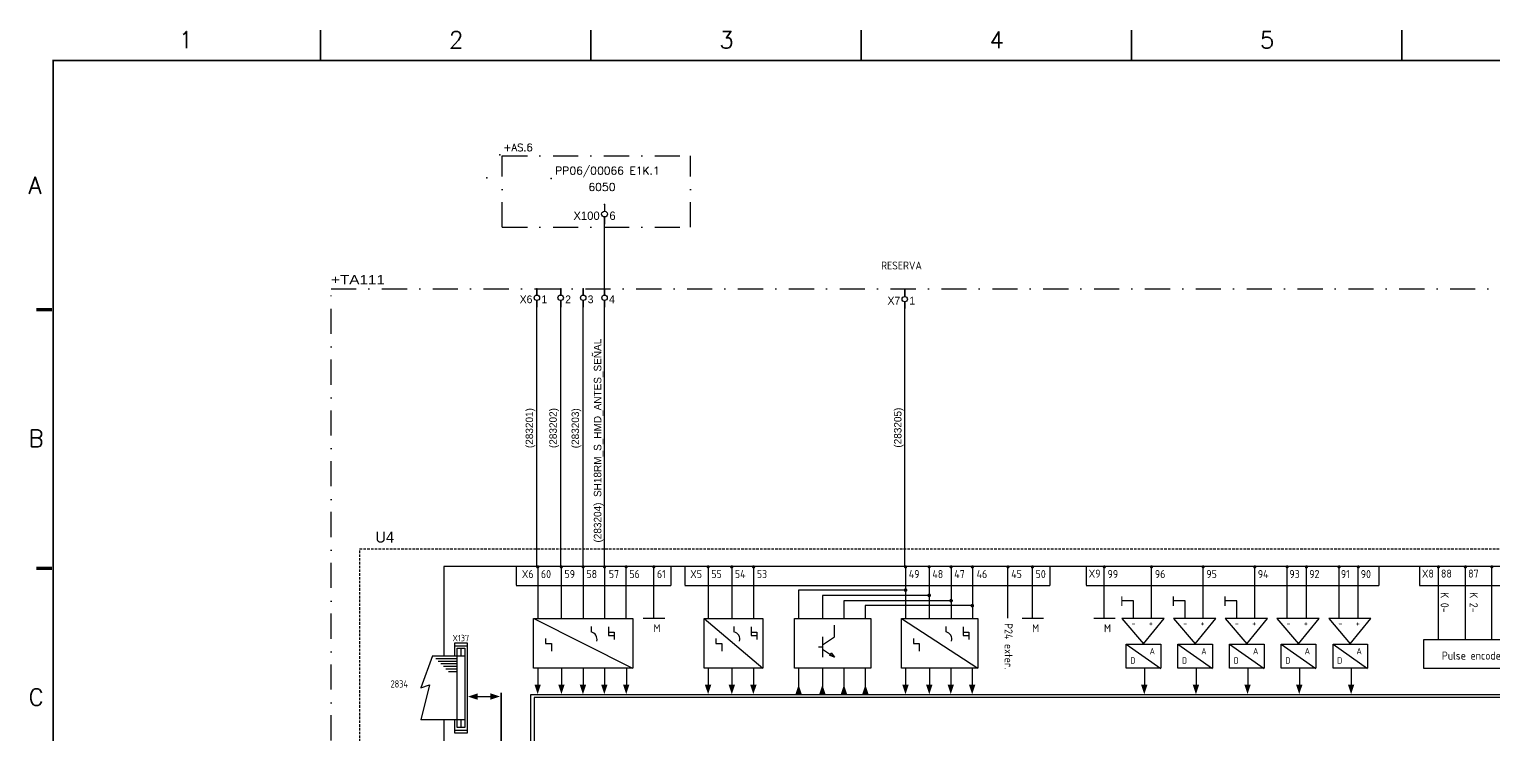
# Model space of a CAD drawing. Header units: millimetres. Extents: x 6305 to 6742, y 670 to 987.
# Drawn here: x 6305 to 6595.8, y 846.7 to 986.9 of the extents above; entities that cross this region are included whole.
import ezdxf
from ezdxf.enums import TextEntityAlignment as Align

# ---------------------------------------------------------------- set-up
doc = ezdxf.new("R2010")
doc.units = ezdxf.units.MM
for name, pattern in [('DASHDOT', [1, 0.5, -0.25, 0, -0.25]), ('DASHED', [0.75, 0.5, -0.25]), ('LTY1', [0])]:
    doc.linetypes.add(name, pattern=pattern)
for name, color, linetype in [('1', 7, 'Continuous'), ('10', 5, 'Continuous'), ('2', 7, 'Continuous'), ('3', 8, 'Continuous'), ('8', 1, 'Continuous'), ('9', 6, 'Continuous'), ('ATRIBUTOS', 6, 'Continuous'), ('DIBUJO', 7, 'Continuous'), ('NODE', 7, 'Continuous')]:
    doc.layers.add(name, color=color, linetype=linetype)
doc.styles.add('DIN', font='DIN.shx', dxfattribs={"width": 0.85})
doc.styles.add('HELVETICA', font='HELV.SHX')
doc.styles.add('ISO', font='ISO')
doc.styles.add('ROMANS', font='romans.shx', dxfattribs={"height": 1})

# ---------------------------------------------------------------- blocks, each defined once
blk = doc.blocks.new('ITEM')
at = {"layer": 'ATRIBUTOS', "style": 'HELVETICA', "width": 1.2}
blk.add_attdef('ITEM', (0, 1.25), '', height=2.5, dxfattribs=at)
blk = doc.blocks.new('NOD', base_point=(237.5, 170))
at = {"layer": 'NODE'}
blk.add_point((237.5, 170), dxfattribs=at)
blk = doc.blocks.new('$$PLD12C')
for p, q in [((0, 2.5), (0, 0.75)), ((0, -0.75), (0, -2.5))]:
    blk.add_line(p, q)
at = {"layer": '2'}
blk.add_circle((0, 0), 0.75, dxfattribs=at)
for p in [(0, 2.5), (0, -2.5)]:
    blk.add_blockref('NOD', p, dxfattribs=at)
at = {"layer": '8'}
blk.add_attdef('*A', (1.25, -1.5), '', height=2.15, dxfattribs=at)
at = {"layer": '9'}
blk.add_attdef('ID', text='', height=2.15, dxfattribs=at).set_placement((-1.25, -1.5), align=Align.RIGHT)
blk = doc.blocks.new('newcajec')
at = {"layer": '1'}
for points in [[(47.5, 272.5, 0.3, 0.3, 0), (47.5, 277.91, 0.3, 0.3, 0)], [(95.5, 272.5, 0.3, 0.3, 0), (95.5, 277.91, 0.3, 0.3, 0)], [(143.5, 272.5, 0.3, 0.3, 0), (143.5, 277.91, 0.3, 0.3, 0)], [(191.5, 272.5, 0.3, 0.3, 0), (191.5, 277.91, 0.3, 0.3, 0)], [(239.5, 272.5, 0.3, 0.3, 0), (239.5, 277.91, 0.3, 0.3, 0)], [(-2.99, 228.23, 0.6, 0.6, 0), (-0.18, 228.23, 0.6, 0.6, 0)], [(-2.99, 182.23, 0.6, 0.6, 0), (-0.18, 182.23, 0.6, 0.6, 0)]]:
    blk.add_lwpolyline(points, format="xyseb", dxfattribs=at)
at = {"layer": '1', "const_width": 0.3}
blk.add_lwpolyline([(0, 0), (0, 272.5), (383, 272.5), (383, 0)], close=True, dxfattribs=at)
at = {"layer": '1', "style": 'ROMANS'}
for s, p in [('1', (22.29, 274.68)), ('2', (70.29, 274.68)), ('3', (118.29, 274.68)), ('4', (166.29, 274.68)), ('5', (214.29, 274.68)), ('A', (-4.37, 248.84)), ('B', (-4.37, 203.84)), ('C', (-4.37, 157.84))]:
    blk.add_text(s, height=3, dxfattribs=at).set_placement(p)
at = {"layer": '10', "style": 'ROMANS'}
for tag, p in [('REV41', (3.5, 18.74)), ('REV43', (77.7, 18.74)), ('REV31', (3.5, 14.58)), ('REV33', (77.7, 14.58)), ('REV21', (3.5, 10.42)), ('REV23', (77.7, 10.42)), ('REV11', (3.5, 6.27)), ('REV13', (77.7, 6.27))]:
    blk.add_attdef(tag, text='', height=2.5, dxfattribs=at).set_placement(p, align=Align.MIDDLE)
for tag, p, height in [('REV42', (8, 17.49), 2.5), ('SHEETNAME1', (100.5, 15.83), 2.5), ('DOCUMENTTYPE', (216.43, 16.8), 2.5), ('NOTA', (305.32, 15.8), 3), ('REV32', (8, 13.33), 2.5), ('DESIGNCHECK', (180.74, 14.83), 2.5), ('SHEETNAME2', (100.5, 11.67), 2.5), ('OBJECT', (216.43, 12.4), 2.5), ('REV22', (8, 9.17), 2.5), ('CUSTOMER', (216.43, 8.08), 2.5), ('ORDER', (305.32, 7.3), 4.5), ('SHEETNAME3', (100.5, 7.51), 2.5), ('DRAWINGCHECK', (180.53, 7.71), 2.5), ('REV12', (8, 5.01), 2.5), ('SHEETNAME4', (100.5, 3.35), 2.5), ('DOCUMENT_ID', (305.32, 0.93), 4.4), ('USER', (180.63, 0.71), 2.5), ('DEPARTMENT', (271.93, 1.05), 2.5)]:
    blk.add_attdef(tag, p, '', height=height, dxfattribs=at)
for tag, width, p, p2 in [('REV44', 1.221199, (84.53, 17.49), (98.48, 17.49)), ('REV34', 1.221199, (84.53, 13.33), (98.48, 13.33)), ('REV24', 1.221199, (84.53, 9.17), (98.48, 9.17)), ('REV14', 1.221199, (84.53, 5.01), (98.48, 5.01)), ('CREATED2', 7.039915, (282.71, 1.05), (301.14, 1.05))]:
    blk.add_attdef(tag, text='', height=2.5, dxfattribs=dict(at, width=width)).set_placement(p, p2, align=Align.FIT)
for tag, p in [('SHEET', (382, 7.43)), ('NEXTSHEET', (382, 0.5))]:
    blk.add_attdef(tag, text='', height=2.5, dxfattribs=at).set_placement(p, align=Align.RIGHT)
blk = doc.blocks.new('PAGINA')
at = {"layer": '2'}
blk.add_blockref('NOD', (-1, -1), dxfattribs=at)
at = {"layer": '8', "style": 'ROMANS'}
blk.add_attdef('NPA', (0, -4.325), '', height=2, dxfattribs=at)
at = {"layer": '9', "style": 'ROMANS'}
blk.add_attdef('NP', (0, 0), '', height=2, dxfattribs=at)

msp = doc.modelspace()

# ---------------------------------------------------------------- linework, layer by layer
at = {"linetype": 'DASHED'}
for p, q in [((6370.6, 883.64), (6695.22, 883.64)), ((6370.6, 804.79), (6370.6, 883.64))]:
    msp.add_line(p, q, dxfattribs=at)
for p, q in [((6679.22, 880.15), (6387.3, 880.15)), ((6405.95, 880.05), (6405.95, 869.88)), ((6410.64, 880.05), (6410.64, 869.88)), ((6414.98, 880.05), (6414.98, 869.88)), ((6419.22, 880.05), (6419.22, 869.88)), ((6423.52, 869.86), (6423.52, 880.05)), ((6428.99, 869.86), (6428.99, 880.05)), ((6439.79, 880.05), (6439.79, 869.88)), ((6444.47, 880.05), (6444.47, 869.88)), ((6448.82, 880.05), (6448.82, 869.88)), ((6478.99, 880.05), (6478.99, 869.88)), ((6483.67, 880.05), (6483.67, 869.88)), ((6488.02, 880.05), (6488.02, 869.88)), ((6492.26, 880.05), (6492.26, 869.88)), ((6499.33, 869.86), (6499.33, 880.05)), ((6504.18, 869.86), (6504.18, 880.05)), ((6518.45, 869.86), (6518.45, 880.05)), ((6527.82, 869.86), (6527.82, 880.05)), ((6538.08, 869.86), (6538.08, 880.05)), ((6548.33, 869.86), (6548.33, 880.05)), ((6554.76, 869.86), (6554.76, 880.05)), ((6558.59, 869.86), (6558.59, 880.05)), ((6565.06, 869.86), (6565.06, 880.05)), ((6568.89, 869.86), (6568.89, 880.05)), ((6584.8, 865.78), (6584.8, 880.05)), ((6590.2, 865.78), (6590.2, 880.05)), ((6595.42, 865.78), (6595.42, 880.05)), ((6457.76, 875.4), (6457.76, 869.88)), ((6462.48, 874.37), (6462.48, 869.88)), ((6466.75, 873.31), (6466.75, 869.88)), ((6470.99, 872.36), (6470.99, 869.88)), ((6530.33, 869.76), (6521.94, 869.76)), ((6521.94, 869.76), (6526.21, 864.73)), ((6526.21, 864.73), (6530.33, 869.76)), ((6540.59, 869.76), (6532.2, 869.76)), ((6532.2, 869.76), (6536.47, 864.73)), ((6536.47, 864.73), (6540.59, 869.76)), ((6550.85, 869.76), (6542.46, 869.76)), ((6542.46, 869.76), (6546.73, 864.73)), ((6546.73, 864.73), (6550.85, 869.76)), ((6561.11, 869.76), (6552.71, 869.76)), ((6552.71, 869.76), (6556.99, 864.73)), ((6556.99, 864.73), (6561.11, 869.76)), ((6571.4, 869.76), (6563.01, 869.76)), ((6563.01, 869.76), (6567.28, 864.73)), ((6567.28, 864.73), (6571.4, 869.76)), ((6389.45, 864.9), (6389.45, 862.35)), ((6391.99, 864.9), (6389.45, 864.9)), ((6389.45, 864.39), (6391.99, 864.39)), ((6389.95, 848.11), (6389.95, 863.88)), ((6389.95, 863.88), (6391.48, 863.88)), ((6391.48, 863.88), (6391.48, 848.11)), ((6391.99, 847.09), (6391.99, 864.9)), ((6385.08, 862.36), (6391.5, 862.36)), ((6389.96, 861.76), (6385.7, 861.76)), ((6389.92, 861.25), (6386.21, 861.25)), ((6389.88, 860.75), (6386.72, 860.75)), ((6389.84, 860.24), (6387.23, 860.24)), ((6389.8, 859.73), (6387.73, 859.73)), ((6389.76, 859.22), (6388.24, 859.22)), ((6405.96, 859.87), (6405.96, 856.11)), ((6410.69, 859.87), (6410.69, 856.11)), ((6414.96, 859.87), (6414.96, 856.11)), ((6419.2, 859.87), (6419.2, 856.11)), ((6423.56, 859.87), (6423.56, 856.11)), ((6439.8, 859.87), (6439.8, 856.11)), ((6444.52, 859.87), (6444.52, 856.11)), ((6448.79, 859.87), (6448.79, 856.11)), ((6457.76, 859.87), (6457.76, 856.11)), ((6462.48, 859.87), (6462.48, 856.11)), ((6466.75, 859.87), (6466.75, 856.11)), ((6470.99, 859.87), (6470.99, 856.11)), ((6479, 859.87), (6479, 856.11)), ((6483.73, 859.87), (6483.73, 856.11)), ((6488, 859.87), (6488, 856.11)), ((6492.24, 859.87), (6492.24, 856.11)), ((6526.41, 859.87), (6526.41, 856.11)), ((6536.67, 859.87), (6536.67, 856.11)), ((6546.93, 859.87), (6546.93, 856.11)), ((6557.19, 859.87), (6557.19, 856.11)), ((6567.48, 859.87), (6567.48, 856.11)), ((6382.74, 849.69), (6391.5, 849.69)), ((6389.45, 849.64), (6389.45, 847.09)), ((6389.45, 847.6), (6391.99, 847.6)), ((6389.45, 847.09), (6391.99, 847.09)), ((6391.48, 848.11), (6389.95, 848.11))]:
    msp.add_line(p, q)
at = {"color": 3}
for p, q in [((6401.67, 880.05), (6401.67, 876.42)), ((6432.39, 880.05), (6432.39, 876.37)), ((6435.15, 880.05), (6435.15, 876.42)), ((6507.65, 880.05), (6507.65, 876.37)), ((6514.83, 880.05), (6514.83, 876.42)), ((6572.93, 880.05), (6572.93, 876.37)), ((6581.05, 880.05), (6581.05, 876.37)), ((6401.67, 876.37), (6426.91, 876.37)), ((6426.45, 876.37), (6432.39, 876.37)), ((6435.15, 876.37), (6453.55, 876.37)), ((6450.12, 876.37), (6496.4, 876.37)), ((6494.18, 876.37), (6503.5, 876.37)), ((6502.57, 876.37), (6507.65, 876.37)), ((6514.83, 876.37), (6545.26, 876.37)), ((6543.04, 876.37), (6552.36, 876.37)), ((6551.43, 876.37), (6572.93, 876.37)), ((6581.05, 876.37), (6598.59, 876.37)), ((6404.61, 854.7), (6652.65, 854.7)), ((6404.61, 835.78), (6404.61, 854.7)), ((6652.01, 854.07), (6405.25, 854.07)), ((6405.25, 854.07), (6405.25, 836.41))]:
    msp.add_line(p, q, dxfattribs=at)
at = {"linetype": 'LTY1'}
for p, q in [((6464.89, 866.12), (6464.89, 868.47)), ((6462.5, 864.11), (6461.71, 864.11)), ((6462.5, 866.12), (6462.5, 862.14)), ((6462.5, 864.53), (6464.89, 866.12)), ((6462.5, 863.73), (6464.89, 862.14)), ((6463.93, 862.46), (6464.25, 862.94)), ((6464.89, 862.14), (6463.93, 862.46)), ((6464.25, 862.94), (6464.89, 862.14))]:
    msp.add_line(p, q, dxfattribs=at)
at = {"linetype": 'Continuous'}
for p, q in [((6385.08, 862.36), (6382.77, 856)), ((6384.47, 856.63), (6382.77, 849.62)), ((6382.77, 856), (6384.47, 856.63))]:
    msp.add_line(p, q, dxfattribs=at)
for points in [[(6405.79, 880.05, 0.318, 0.318, 1), (6406.11, 880.05, 0.318, 0.318, 1)], [(6410.48, 880.05, 0.318, 0.318, 1), (6410.79, 880.05, 0.318, 0.318, 1)], [(6414.82, 880.05, 0.318, 0.318, 1), (6415.14, 880.05, 0.318, 0.318, 1)], [(6419.06, 880.05, 0.318, 0.318, 1), (6419.38, 880.05, 0.318, 0.318, 1)], [(6423.36, 880.05, 0.318, 0.318, 1), (6423.67, 880.05, 0.318, 0.318, 1)], [(6428.84, 880.05, 0.318, 0.318, 1), (6429.15, 880.05, 0.318, 0.318, 1)], [(6439.63, 880.05, 0.318, 0.318, 1), (6439.95, 880.05, 0.318, 0.318, 1)], [(6444.31, 880.05, 0.318, 0.318, 1), (6444.63, 880.05, 0.318, 0.318, 1)], [(6448.66, 880.05, 0.318, 0.318, 1), (6448.98, 880.05, 0.318, 0.318, 1)], [(6478.83, 880.05, 0.318, 0.318, 1), (6479.15, 880.05, 0.318, 0.318, 1)], [(6483.52, 880.05, 0.318, 0.318, 1), (6483.83, 880.05, 0.318, 0.318, 1)], [(6487.86, 880.05, 0.318, 0.318, 1), (6488.18, 880.05, 0.318, 0.318, 1)], [(6492.1, 880.05, 0.318, 0.318, 1), (6492.42, 880.05, 0.318, 0.318, 1)], [(6499.17, 880.05, 0.318, 0.318, 1), (6499.49, 880.05, 0.318, 0.318, 1)], [(6504.02, 880.05, 0.318, 0.318, 1), (6504.34, 880.05, 0.318, 0.318, 1)], [(6518.3, 880.05, 0.318, 0.318, 1), (6518.61, 880.05, 0.318, 0.318, 1)], [(6527.66, 880.05, 0.318, 0.318, 1), (6527.98, 880.05, 0.318, 0.318, 1)], [(6537.92, 880.05, 0.318, 0.318, 1), (6538.23, 880.05, 0.318, 0.318, 1)], [(6548.17, 880.05, 0.318, 0.318, 1), (6548.49, 880.05, 0.318, 0.318, 1)], [(6554.6, 880.05, 0.318, 0.318, 1), (6554.92, 880.05, 0.318, 0.318, 1)], [(6558.43, 880.05, 0.318, 0.318, 1), (6558.75, 880.05, 0.318, 0.318, 1)], [(6564.9, 880.05, 0.318, 0.318, 1), (6565.22, 880.05, 0.318, 0.318, 1)], [(6568.73, 880.05, 0.318, 0.318, 1), (6569.05, 880.05, 0.318, 0.318, 1)], [(6584.64, 880.05, 0.318, 0.318, 1), (6584.96, 880.05, 0.318, 0.318, 1)], [(6589.99, 880.05, 0.318, 0.318, 1), (6590.31, 880.05, 0.318, 0.318, 1)], [(6595.24, 880.05, 0.318, 0.318, 1), (6595.56, 880.05, 0.318, 0.318, 1)]]:
    msp.add_lwpolyline(points, format="xyseb", close=True)
for points in [[(6390.72, 863.88, 0.254, 0.254, 0), (6390.72, 862.35, 0.254, 0.254, 0)], [(6392.13, 854.27, 0, 1.27, 0), (6394.04, 854.27, 1.27, 1.27, 0)], [(6398.44, 854.29, 0, 1.27, 0), (6396.53, 854.29, 1.27, 1.27, 0)], [(6398.69, 855.07, 0.318, 0.318, 0), (6398.69, 834.85, 0.318, 0.318, 0)], [(6405.94, 854.74, 0, 1.27, 0), (6405.94, 856.64, 1.27, 1.27, 0)], [(6410.66, 854.74, 0, 1.27, 0), (6410.66, 856.64, 1.27, 1.27, 0)], [(6414.93, 854.74, 0, 1.27, 0), (6414.93, 856.64, 1.27, 1.27, 0)], [(6419.18, 854.74, 0, 1.27, 0), (6419.18, 856.64, 1.27, 1.27, 0)], [(6423.53, 854.74, 0, 1.27, 0), (6423.53, 856.64, 1.27, 1.27, 0)], [(6439.78, 854.74, 0, 1.27, 0), (6439.78, 856.64, 1.27, 1.27, 0)], [(6444.5, 854.74, 0, 1.27, 0), (6444.5, 856.64, 1.27, 1.27, 0)], [(6448.77, 854.74, 0, 1.27, 0), (6448.77, 856.64, 1.27, 1.27, 0)], [(6457.76, 856.64, 0, 1.27, 0), (6457.76, 854.73, 1.27, 1.27, 0)], [(6462.48, 856.64, 0, 1.27, 0), (6462.48, 854.73, 1.27, 1.27, 0)], [(6466.76, 856.64, 0, 1.27, 0), (6466.76, 854.73, 1.27, 1.27, 0)], [(6471.01, 856.64, 0, 1.27, 0), (6471.01, 854.73, 1.27, 1.27, 0)], [(6478.98, 854.74, 0, 1.27, 0), (6478.98, 856.64, 1.27, 1.27, 0)], [(6483.7, 854.74, 0, 1.27, 0), (6483.7, 856.64, 1.27, 1.27, 0)], [(6487.97, 854.74, 0, 1.27, 0), (6487.97, 856.64, 1.27, 1.27, 0)], [(6492.22, 854.74, 0, 1.27, 0), (6492.22, 856.64, 1.27, 1.27, 0)], [(6526.39, 854.74, 0, 1.27, 0), (6526.39, 856.64, 1.27, 1.27, 0)], [(6536.65, 854.74, 0, 1.27, 0), (6536.65, 856.64, 1.27, 1.27, 0)], [(6546.9, 854.74, 0, 1.27, 0), (6546.9, 856.64, 1.27, 1.27, 0)], [(6557.16, 854.74, 0, 1.27, 0), (6557.16, 856.64, 1.27, 1.27, 0)], [(6567.46, 854.74, 0, 1.27, 0), (6567.46, 856.64, 1.27, 1.27, 0)], [(6390.72, 849.64, 0.254, 0.254, 0), (6390.72, 848.11, 0.254, 0.254, 0)]]:
    msp.add_lwpolyline(points, format="xyseb")
at = {"layer": '2', "linetype": 'DASHDOT', "ltscale": 10}
for p, q in [((6398.9, 961.72), (6436.29, 961.72)), ((6398.9, 947.56), (6398.9, 961.72)), ((6436.29, 947.56), (6436.29, 961.72)), ((6398.9, 947.56), (6436.29, 947.56)), ((6364.92, 935.33), (6705.93, 935.33)), ((6364.92, 744.56), (6364.92, 935.33))]:
    msp.add_line(p, q, dxfattribs=at)
at = {"layer": '2'}
for p, q in [((6479.02, 875.4), (6457.76, 875.4)), ((6483.71, 874.37), (6462.48, 874.37)), ((6488, 873.31), (6466.75, 873.31)), ((6492.25, 872.36), (6470.99, 872.36)), ((6524.28, 873.33), (6522, 873.33)), ((6524.28, 869.78), (6524.28, 873.33)), ((6534.54, 873.33), (6532.26, 873.33)), ((6534.54, 869.78), (6534.54, 873.33)), ((6544.8, 873.33), (6542.51, 873.33)), ((6544.8, 869.78), (6544.8, 873.33)), ((6405.15, 869.81), (6424.8, 859.91)), ((6438.98, 869.81), (6450.66, 859.91)), ((6478.19, 869.81), (6493.32, 859.91)), ((6416.55, 868.22), (6416.55, 867.16)), ((6419.98, 868.13), (6419.98, 867.1)), ((6419.98, 867.1), (6419.98, 866.41)), ((6419.98, 867.1), (6421.13, 867.1)), ((6421.13, 867.1), (6421.13, 865.61)), ((6444.88, 868.22), (6444.88, 867.16)), ((6448.31, 868.13), (6448.31, 867.1)), ((6448.31, 867.1), (6448.31, 866.41)), ((6448.31, 867.1), (6449.46, 867.1)), ((6449.46, 867.1), (6449.46, 865.61)), ((6487, 868.22), (6487, 867.16)), ((6490.42, 868.13), (6490.42, 867.1)), ((6490.42, 867.1), (6490.42, 866.41)), ((6490.42, 867.1), (6491.58, 867.1)), ((6491.58, 867.1), (6491.58, 865.61)), ((6407.51, 865.85), (6407.51, 864.83)), ((6407.51, 864.83), (6408.67, 864.83)), ((6408.67, 864.83), (6408.67, 863.33)), ((6419.98, 866.41), (6421.14, 866.41)), ((6441.35, 865.85), (6441.35, 864.83)), ((6441.35, 864.83), (6442.5, 864.83)), ((6442.5, 864.83), (6442.5, 863.33)), ((6448.31, 866.41), (6449.47, 866.41)), ((6480.55, 865.85), (6480.55, 864.83)), ((6480.55, 864.83), (6481.71, 864.83)), ((6481.71, 864.83), (6481.71, 863.33)), ((6490.42, 866.41), (6491.59, 866.41)), ((6522.81, 864.67), (6529.66, 859.88)), ((6533.07, 864.67), (6539.91, 859.88)), ((6543.33, 864.67), (6550.17, 859.88)), ((6553.59, 864.67), (6560.43, 859.88)), ((6563.88, 864.67), (6570.73, 859.88)), ((6394.06, 854.3), (6396.53, 854.3))]:
    msp.add_line(p, q, dxfattribs=at)
at = {"layer": '2', "const_width": 0.325}
for points in [[(6478.8, 875.44, 1), (6479.19, 875.44, 1)], [(6483.48, 874.39, 1), (6483.88, 874.39, 1)], [(6487.84, 873.34, 1), (6488.23, 873.34, 1)], [(6492.05, 872.35, 1), (6492.45, 872.35, 1)]]:
    msp.add_lwpolyline(points, format="xyb", close=True, dxfattribs=at)
at = {"layer": '2', "const_width": 0.217}
for points in [[(6521.91, 874.22), (6521.91, 872.25)], [(6532.16, 874.22), (6532.16, 872.25)], [(6542.42, 874.22), (6542.42, 872.25)], [(6426.89, 869.83), (6431.21, 869.83)], [(6502.08, 869.83), (6506.4, 869.83)], [(6516.35, 869.83), (6520.67, 869.83)]]:
    msp.add_lwpolyline(points, dxfattribs=at)
at = {"layer": '2'}
for points in [[(6405.14, 869.81), (6424.82, 869.81), (6424.82, 859.89), (6405.14, 859.89)], [(6438.98, 869.81), (6450.68, 869.81), (6450.68, 859.89), (6438.98, 859.89)], [(6456.93, 869.81), (6472.09, 869.81), (6472.09, 859.89), (6456.93, 859.89)], [(6478.18, 869.81), (6493.33, 869.81), (6493.33, 859.89), (6478.18, 859.89)], [(6522.81, 864.68), (6529.65, 864.68), (6529.65, 859.89), (6522.81, 859.89)], [(6533.06, 864.68), (6539.91, 864.68), (6539.91, 859.89), (6533.06, 859.89)], [(6543.32, 864.68), (6550.17, 864.68), (6550.17, 859.89), (6543.32, 859.89)], [(6553.58, 864.68), (6560.43, 864.68), (6560.43, 859.89), (6553.58, 859.89)], [(6563.88, 864.68), (6570.72, 864.68), (6570.72, 859.89), (6563.88, 859.89)], [(6581.92, 865.64), (6630.29, 865.64), (6630.29, 859.84), (6581.92, 859.84)]]:
    msp.add_lwpolyline(points, close=True, dxfattribs=at)
for centre in [(6416.24, 865.67), (6444.58, 865.67), (6486.69, 865.67)]:
    msp.add_arc(centre, 1.5, 345.6888, 77.132, dxfattribs=at)
at = {"layer": '3', "color": 0}
for p, q in [((6387.3, 880.15), (6387.3, 862.36)), ((6387.3, 849.69), (6387.3, 839.43))]:
    msp.add_line(p, q, dxfattribs=at)
at = {"layer": 'DIBUJO'}
for p, q in [((6419.22, 937.65), (6419.22, 949.59)), ((6419.22, 947.56), (6419.22, 948.59)), ((6419.22, 935.33), (6419.22, 937.65)), ((6419.22, 935.33), (6419.22, 937.65)), ((6405.79, 934.07), (6405.79, 935.33)), ((6410.51, 934.07), (6410.51, 935.33)), ((6414.98, 934.07), (6414.98, 935.33)), ((6419.22, 934.07), (6419.22, 935.33)), ((6478.83, 933.79), (6478.83, 935.33)), ((6405.79, 880.05), (6405.79, 933)), ((6410.51, 880.15), (6410.51, 933)), ((6414.98, 879.89), (6414.98, 933)), ((6419.22, 879.89), (6419.22, 933)), ((6478.83, 880.05), (6478.83, 932.72))]:
    msp.add_line(p, q, dxfattribs=at)

# ---------------------------------------------------------------- block references
ref = msp.add_blockref('PAGINA', (6399.13, 962.69), dxfattribs=dict(xscale=0.7224999999998545, yscale=0.7224999999999682, zscale=0.7224999999999999))
ref.add_attrib('NP', '+AS.6', (6399.13, 962.69), dxfattribs={"layer": '9', "height": 1.445, "style": 'ROMANS'})
ref = msp.add_blockref('PAGINA', (6409.42, 958.02), dxfattribs=dict(xscale=0.7811502160147938, yscale=0.7811502160146802, zscale=0.7811502160146905))
ref.add_attrib('NP', 'PP06/00066 E1K.1', (6409.42, 958.02), dxfattribs={"layer": '9', "height": 1.5623, "style": 'ROMANS'})
ref = msp.add_blockref('PAGINA', (6396.64, 958.15), dxfattribs=dict(xscale=0.7811502160147938, yscale=0.7811502160146802, zscale=0.7811502160146905))
ref.add_attrib('NPA', '6050', (6416.03, 954.78), dxfattribs={"layer": '8', "height": 1.562, "style": 'ROMANS'})
at = {"layer": '2', "color": 7, "xscale": 1.118087181287774, "yscale": 1.118087181288024, "zscale": 1.118087181288}
msp.add_blockref('newcajec', (6309.74, 676), dxfattribs=at)
at = {"layer": '2', "color": 7}
for p, xscale, yscale, zscale, values in [((6419.22, 950.17), 0.7745599030158701, 0.7745599030157564, 0.7745599030157734, {'ID': 'X100', '*A': '6'}), ((6405.79, 933.53), 0.7164044999999533, 0.7164044999999533, 0.7164044999999999, {'ID': 'X6', '*A': '1'}), ((6410.51, 933.53), 0.7164044999999533, 0.7164044999999533, 0.7164044999999999, {'*A': '2'}), ((6414.98, 933.53), 0.7164044999999533, 0.7164044999999533, 0.7164044999999999, {'*A': '3'}), ((6419.22, 933.53), 0.7164044999999533, 0.7164044999999533, 0.7164044999999999, {'*A': '4'}), ((6478.83, 933.26), 0.7164044999999533, 0.7164044999999533, 0.7164044999999999, {'ID': 'X7', '*A': '1'})]:
    msp.add_blockref('$$PLD12C', p, dxfattribs=dict(at, xscale=xscale, yscale=yscale, zscale=zscale)).add_auto_attribs(values)
at = {"layer": 'DIBUJO', "xscale": 0.7224999999999999, "yscale": 0.7224999999999999, "zscale": 0.7224999999999999}
msp.add_blockref('ITEM', (6364.92, 935.33), dxfattribs=at).add_auto_attribs({'ITEM': '+TA111'})

# ---------------------------------------------------------------- texts
at = {"style": 'ISO'}
for s, height, p in [('RESERVA', 1.589, (6474.13, 939.15)), ('X6', 1.589, (6402.81, 877.83)), ('60', 1.589, (6406.59, 877.83)), ('59', 1.589, (6411.27, 877.83)), ('58', 1.589, (6415.62, 877.83)), ('57', 1.589, (6420.06, 877.83)), ('56', 1.589, (6424.15, 877.83)), ('61', 1.589, (6429.63, 877.83)), ('X5', 1.589, (6436.24, 877.83)), ('55', 1.589, (6440.42, 877.83)), ('54', 1.589, (6445.11, 877.83)), ('53', 1.589, (6449.46, 877.83)), ('49', 1.589, (6479.63, 877.83)), ('48', 1.589, (6484.31, 877.83)), ('47', 1.589, (6488.66, 877.83)), ('46', 1.589, (6493.1, 877.83)), ('45', 1.589, (6499.97, 877.83)), ('50', 1.589, (6504.81, 877.83)), ('X9', 1.589, (6515.35, 877.92)), ('99', 1.589, (6519.09, 877.83)), ('96', 1.589, (6528.49, 877.83)), ('95', 1.589, (6538.71, 877.83)), ('94', 1.589, (6548.93, 877.83)), ('93', 1.589, (6555.2, 877.83)), ('92', 1.589, (6559.15, 877.83)), ('91', 1.589, (6565.42, 877.83)), ('90', 1.589, (6569.37, 877.83)), ('X8', 1.589, (6581.52, 877.92)), ('88', 1.589, (6585.3, 877.92)), ('87', 1.589, (6590.7, 877.92)), ('M', 1.59, (6428.93, 867.07)), ('M', 1.59, (6504.11, 867.07)), ('M', 1.59, (6518.39, 867.07)), ('-', 1.27, (6523.86, 868.21)), ('+', 1.27, (6527.31, 868.21)), ('-', 1.27, (6534.12, 868.21)), ('+', 1.27, (6537.57, 868.21)), ('-', 1.27, (6544.37, 868.21)), ('+', 1.27, (6547.83, 868.21)), ('-', 1.27, (6554.63, 868.21)), ('+', 1.27, (6558.09, 868.21)), ('-', 1.27, (6564.93, 868.21)), ('+', 1.27, (6568.38, 868.21)), ('A', 1.27, (6527.45, 862.68)), ('A', 1.27, (6537.71, 862.68)), ('A', 1.27, (6547.97, 862.68)), ('A', 1.27, (6558.23, 862.68)), ('A', 1.27, (6568.52, 862.68)), ('D', 1.27, (6523.61, 860.81)), ('D', 1.27, (6533.87, 860.81)), ('D', 1.27, (6544.13, 860.81)), ('D', 1.27, (6554.38, 860.81)), ('D', 1.27, (6564.68, 860.81)), ('Pulse encoder 2  HTL/TTL(RS422)', 1.5895, (6585.48, 861.62))]:
    msp.add_text(s, height=height, dxfattribs=at).set_placement(p)
for s, p in [('K 0-', (6585.24, 875)), ('K 2-', (6591.01, 875)), ('P24 exter.', (6498.65, 868.87))]:
    msp.add_text(s, height=1.589, rotation=270, dxfattribs=at).set_placement(p)
msp.add_text('X137', height=1.272, dxfattribs=at).set_placement((6390.69, 865.27), align=Align.CENTER)
at = {"color": 1, "style": 'DIN', "width": 0.85}
msp.add_text('2834', height=1.445, dxfattribs=at).set_placement((6380.19, 856.07), align=Align.RIGHT)
at = {"layer": '2', "color": 6}
for s, p in [('(283204)  SH18RM_S_HMD_ANTES_SEÑAL', (6418.58, 884.89)), ('(283201)', (6405.03, 903.66)), ('(283202)', (6409.74, 903.67)), ('(283203)', (6414.16, 903.63)), ('(283205)', (6478.18, 903.75))]:
    msp.add_text(s, height=1.485, rotation=90, dxfattribs=at).set_placement(p)
msp.add_text('U4', height=2.167, dxfattribs=at).set_placement((6373.72, 884.88))

doc.saveas('drawing.dxf')
